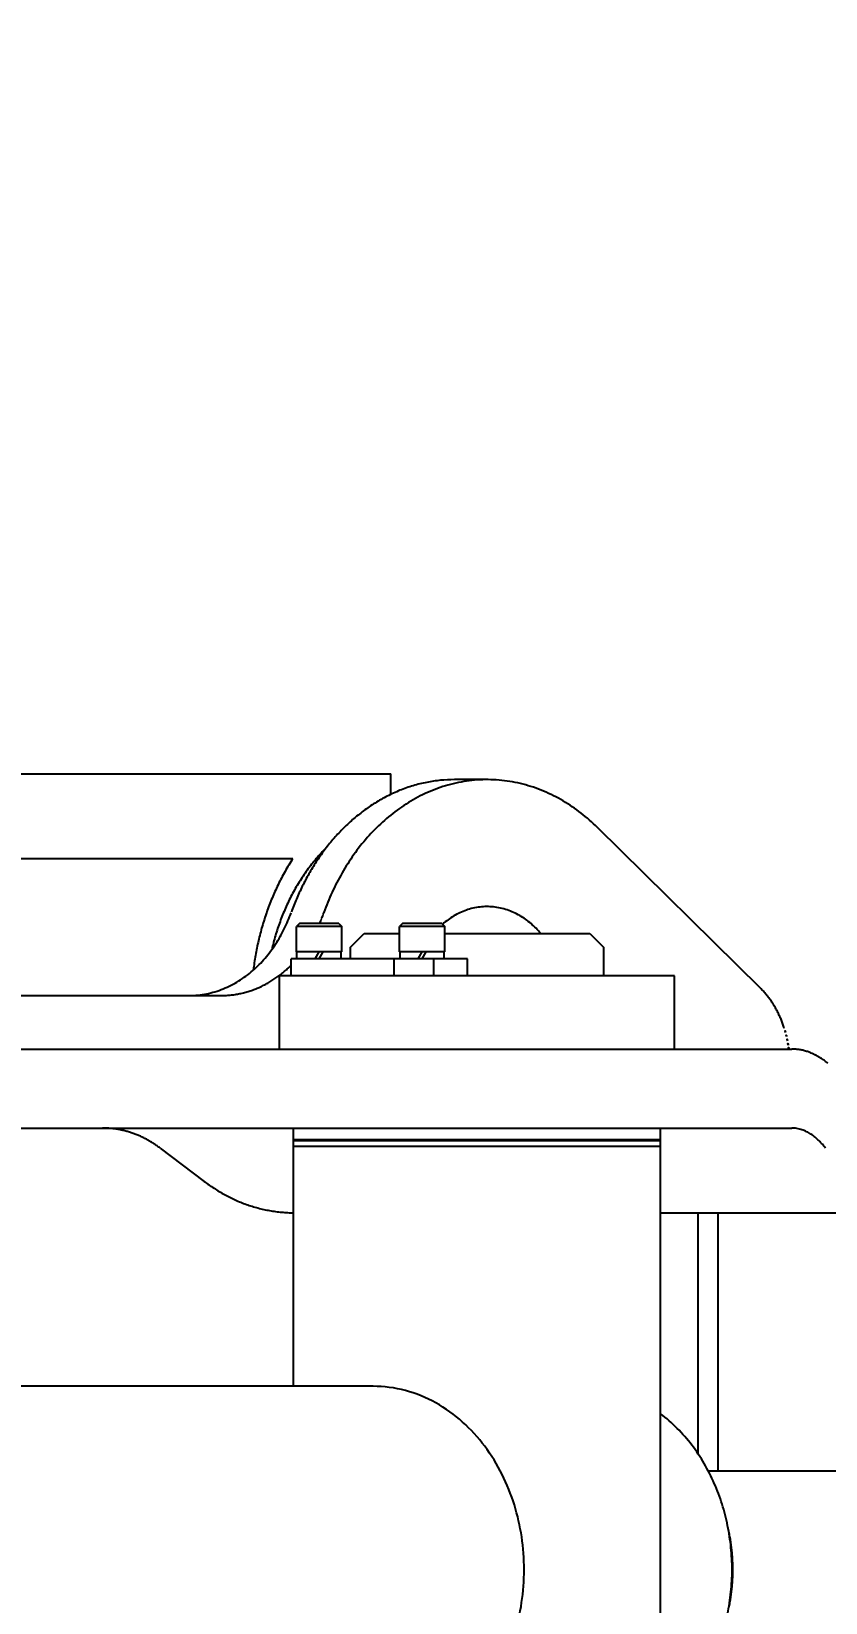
# Model space of a CAD drawing. Header units: metres. Extents: x 668617 to 675126, y 2286318 to 2293677.
# Drawn here: x 669156.323 to 669156.73, y 2287258.1 to 2287258.906 of the extents above; entities that cross this region are included whole.
import ezdxf

# ---------------------------------------------------------------- set-up
doc = ezdxf.new("R2010")
doc.units = ezdxf.units.M
doc.header["$MEASUREMENT"] = 0
doc.linetypes.add('DASHED2', pattern=[0.375, 0.25, -0.125])
doc.layers.add('0_DETALLES_COTAS', color=252, linetype='Continuous')
doc.layers.add('0_VEH_CONSTRUCCION', color=250, linetype='Continuous')
doc.styles.get("Standard").update_dxf_attribs({"font": 'arial.ttf'})
doc.dimstyles.get("Standard").update_dxf_attribs({"dimtxt": 0.18, "dimasz": 0.18, "dimexe": 0.18, "dimexo": 0.0625, "dimgap": 0.09, "dimtad": 0, "dimtih": 1, "dimtoh": 1, "dimdec": 4, "dimzin": 0, "dimdsep": 46, "dimtxsty": 'Standard', "dimcen": 0.09, "dimadec": 0, "dimazin": 0, "dimtfac": 1, "dimtdec": 4, "dimtofl": 0, "dimtmove": 0, "dimatfit": 3, "dimfxl": 1, "dimtolj": 1, "dimtzin": 0, "dimarcsym": 0})

# ---------------------------------------------------------------- blocks, each defined once
blk = doc.blocks.new('excavadora planta')
at = {"color": 0}
for p, q in [((-6.688952737316754, 0.3537030800829228), (-6.688952737316754, 0.05225288967744746)), ((-6.706005006656142, 0.1678085648857888), (-7.338610074691928, 0.1678085648857888)), ((-6.709553857413312, 0.1678085648857888), (-6.709553857413312, 0.075866877804458)), ((-6.702350798213956, 0.1616729493504465), (-6.702350798213956, 0.075866877804458)), ((-6.586608976024309, 0.1376633046831444), (-5.952533422196439, 0.1376633046831444)), ((-6.558324733460154, 0.1376633046831444), (-6.558324733460154, 0.05225288967744746)), ((-6.688952737316754, 0.075866877804458), (-6.98858004383851, 0.075866877804458)), ((-6.510864035796885, 0.05288126762630441), (-6.526490585054489, 0.06469790817320131)), ((-6.688952737316754, 0.05225288967744746), (-6.558324733460154, 0.05225288967744746)), ((-6.688952737316754, 0.05225288967744746), (-6.688952737316754, 0.04974088514462949)), ((-6.558324733460154, 0.05225288967744746), (-6.558324733460154, 0.04974088514462949)), ((-6.439359780049131, 0.0457216176018278), (-6.735810831228378, 0.0457216176018278)), ((-6.688952737316754, 0.05024310517977426), (-6.558324733460154, 0.05024310517977426)), ((-6.558324733460154, 0.04974088514462949), (-6.688952737316754, 0.04974088514462949)), ((-6.688952737316754, 0.04974088514462949), (-6.688952737316754, 0.0457216176018278)), ((-6.558324733460154, 0.04974088514462949), (-6.558324733460154, 0.0457216176018278)), ((-6.439359780049131, 0.01758599117059134), (-6.735810831228378, 0.01758599117059134)), ((-6.693978404371705, 0.01758553899180981), (-6.693978404371705, -0.00854000148923717)), ((-6.553299066405202, 0.01758553899180981), (-6.553299066405202, -0.00854000148923717)), ((-6.724575089845644, -0.004111662765396318), (-6.666524814453396, -0.06131696651529239)), ((-6.427662665458342, -0.001505906473425966), (-6.53277285728052, -0.001505906473425966)), ((-6.693978404371705, -0.00854000148923717), (-6.553299066405202, -0.00854000148923717)), ((-6.668856851781925, -0.00854000148923717), (-6.668856851781925, -0.01858832107252795)), ((-6.620196523488289, -0.00854000148923717), (-6.620196523488289, -0.0145689028034468)), ((-6.608237145135945, -0.00854000148923717), (-6.608237145135945, -0.0145689028034468)), ((-6.594146647611183, -0.00854000148923717), (-6.594146647611183, -0.0145689028034468)), ((-6.557453233987644, -0.00854000148923717), (-6.557453233987644, -0.0145689028034468)), ((-6.620196523488289, -0.0145689028034468), (-6.557453233987644, -0.0145689028034468)), ((-6.612001383775805, -0.0145689028034468), (-6.612001383775805, -0.0170813595150463)), ((-6.604114177897486, -0.0145692042559773), (-6.605564466365763, -0.01708120878855368)), ((-6.602662834344756, -0.01456950570849358), (-6.604113725718207, -0.01708166096756258)), ((-6.596227122744835, -0.0145689028034468), (-6.596227122744835, -0.0170813595150463)), ((-6.578421071174262, -0.01858832107252795), (-6.578421071174262, -0.0145689028034468)), ((-6.575305859983814, -0.0145689028034468), (-6.575305859983814, -0.0170813595150463)), ((-6.567418804831163, -0.0145692042559773), (-6.568869093299554, -0.01708120878855368)), ((-6.565967461278547, -0.01456950570849358), (-6.567418352651998, -0.01708166096756258)), ((-6.559531749678627, -0.0145689028034468), (-6.559531749678627, -0.0170813595150463)), ((-6.663832089085417, -0.02361263159043858), (-6.668856399602646, -0.0185881703462627)), ((-6.612153466613904, -0.0170813595150463), (-6.596074889180954, -0.0170813595150463)), ((-6.612153466613904, -0.0170813595150463), (-6.612153466613904, -0.02612463612301497)), ((-6.596074889180954, -0.0170813595150463), (-6.596074889180954, -0.02612463612301497)), ((-6.578420618994983, -0.0185881703462627), (-6.583444778786429, -0.02361248086417334)), ((-6.575458093549514, -0.0170813595150463), (-6.575458093549514, -0.02612463612301497)), ((-6.575458093549514, -0.0170813595150463), (-6.559379516114745, -0.0170813595150463)), ((-6.559379516114745, -0.0170813595150463), (-6.559379516114745, -0.02612463612301497)), ((-6.612153466613904, -0.02361263159043858), (-6.663832089085417, -0.02361263159043858)), ((-6.612153466613904, -0.02612463612301497), (-6.596074889180954, -0.02612463612301497)), ((-6.611148574365302, -0.02712892546679768), (-6.612152863708843, -0.02612448539674972)), ((-6.611147519281076, -0.02712967909833708), (-6.597080836513896, -0.02712967909833708)), ((-6.597079781429557, -0.02712982982460233), (-6.596075492086015, -0.02612523902828912)), ((-6.583445683144873, -0.02361263159043858), (-6.596074889180954, -0.02361263159043858)), ((-6.575458093549514, -0.02612463612301497), (-6.559379516114745, -0.02612463612301497)), ((-6.574451694037407, -0.02713028200338385), (-6.575457490642634, -0.02612448539674972)), ((-6.574452146216572, -0.02712967909833708), (-6.560385463447574, -0.02712967909833708)), ((-6.560384860542513, -0.02712998055086757), (-6.559379516114745, -0.02612493757575862)), ((-6.321969162851474, -0.05024129646417919), (-6.558032776614368, -0.05024129646417919)), ((-6.592958321454603, -0.07313405924097083), (-6.592958321454603, -0.0803865566668236)), ((-6.627235893926013, -0.07837737507419718), (-6.615616855560006, -0.07837737507419718)), ((-5.243381097831843, -0.0803865566668236), (-6.592958321454603, -0.0803865566668236))]:
    blk.add_line(p, q, dxfattribs=at)
for centre, radius, start, end in [((-6.563861542798122, 0.203367930339482), 0.07652029763633035, 162.7157840655146, 171.4947016135855), ((-6.63645734525619, 0.203099012871391), 0.07800865068634977, 168.4375385639531, 174.2524995867996), ((-6.648768354659524, 0.2030914719049264), 0.06596599337129896, 170.2873841348588, 171.9232654486175), ((-6.649205731685697, 0.2031647730402), 0.06552251920247493, 168.6391578332942, 170.2860393724545), ((-6.561484694999194, 0.2029897652913917), 0.0789269394534809, 171.4783911700565, 180.0087706404971), ((-6.647885175037914, 0.20298966869899), 0.06685519298862197, 175.1714972415517, 176.8080660696024), ((-6.648109868798883, 0.2030068222218091), 0.06662985279326922, 173.5503215312433, 175.1699316644261), ((-6.635348991529327, 0.2029813078606537), 0.07912322035923516, 174.2480696325175, 179.9805770867493), ((-6.648409526238538, 0.2030445876812053), 0.06632784981487007, 171.926717250144, 173.5536608751528), ((-6.647662828498596, 0.2029774226613483), 0.06707798983641752, 178.4297883683689, 180.0404608038954), ((-6.647657891096628, 0.2029808822503156), 0.06708292976922241, 180.0434126729543, 181.6391889347421), ((-6.647742042492609, 0.2029767113781702), 0.06699882513998721, 176.8038180144973, 178.427324065658), ((-6.635345856453, 0.2029753307475914), 0.07912635768730195, 179.9762497999717, 185.6982214130463), ((-6.561483612862617, 0.2029657985150521), 0.07892802156008592, 179.9913724515705, 188.5082488127104), ((-6.647743836507857, 0.2029711191947712), 0.06699674065054438, 181.6329454754946, 183.2514097502734), ((-6.647895664156863, 0.2029684398521567), 0.06684500570052034, 183.2564979551434, 184.8822957222578), ((-6.648120061173813, 0.2029484863262638), 0.06661972465527262, 184.8816223862976, 186.501232519486), ((-6.648417988523079, 0.202910908645876), 0.0663194585320522, 186.4981194697377, 188.1250630946821), ((-6.636442429233284, 0.2028568489786267), 0.07802344005545918, 185.6915985074876, 191.5022078517551), ((-6.648780350685911, 0.2028642329320292), 0.06595413709796377, 188.1294127996198, 189.7652941133698), ((-6.649216004031359, 0.2027859032766486), 0.06551151040135426, 189.762405831504, 191.4092873706082), ((-6.563856713525411, 0.2025885648752563), 0.07652522864403949, 188.4917938621698, 197.2633882972932), ((-6.64971962046593, 0.2026820032004935), 0.06499729278561771, 191.4073274098014, 193.0672717067228), ((-6.638549992193816, 0.202422503147929), 0.07587159239407269, 191.4981580261094, 197.4736701304802), ((-6.641488847455093, 0.2014881547892315), 0.07278779658994712, 197.4667508323893, 203.6967048546288), ((-6.568156700282657, 0.2012273606470387), 0.07201500013244641, 197.244454047632, 206.5695784660876), ((-6.645001566255587, 0.199940131348896), 0.06894910736863863, 203.6919196906297, 210.2708760366124), ((-6.57356321148211, 0.1984982376197308), 0.0659587706679649, 206.5498963641324, 216.7386189222106), ((-6.648761633859408, 0.1977355675252994), 0.06459042274258317, 210.2632755178034, 217.2887452299191), ((-6.652422336251675, 0.1949417895359034), 0.05998543509802159, 217.284028942281, 224.8509673198963), ((-6.578983960579308, 0.1944284078441996), 0.05918030217349669, 216.7202766751584, 228.0830235333244), ((-6.655633064854328, 0.1917428388106259), 0.05545310115782096, 224.847391431356, 233.0342244819896), ((-6.583311306793576, 0.1895950000879907), 0.05269280141266444, 228.073307453679, 240.8372821932877), ((-6.585818543661048, 0.1851273481422169), 0.04756971824389346, 240.8521799520997, 254.9851494096442), ((-6.586584970818308, 0.1824070319752877), 0.04474373344952258, 255.0306206913823, 270.0300586700767), ((-6.558489734097293, 0.0265048248258779), 0.04936208977154126, 87.34613560910266, 89.8420702665123), ((-6.558490500965604, 0.02639347253057167), 0.04947335834189243, 84.84291042636488, 87.35121949779288), ((-6.558512505991757, 0.0261821090244041), 0.04968584429288643, 82.36538162731485, 84.83954644865034), ((-6.558553416078894, 0.0258653004516276), 0.05000527964422666, 79.90856655356912, 82.36714872749525), ((-6.558626348400026, 0.02545987316698017), 0.05041721389358772, 77.46928055204532, 79.9076969132716), ((-6.558739666333281, 0.02495746041859093), 0.05093224490827284, 75.05356873235398, 77.46746524787714), ((-6.558892389171547, 0.02436895399520722), 0.05154023043417073, 72.672789400068, 75.05827032502607), ((-6.559105341878421, 0.02369735283699015), 0.05224477741045409, 70.31580784378934, 72.669206561542), ((-6.559371605765136, 0.02296059957571117), 0.05302816458838684, 67.99449723768872, 70.31306374088233), ((-6.559695904965452, 0.02214691140726188), 0.05390408750358295, 65.71799010549474, 67.9989743617448), ((-6.560091175657021, 0.02127423005535434), 0.05486211132886234, 63.47515629175325, 65.71649572805141), ((-6.560551449058266, 0.02035659534598722), 0.05588870815695021, 61.27299227284699, 63.47308262088306), ((-6.561075941703962, 0.01939330762255054), 0.05698552474502116, 59.11836729325324, 61.27606259678533), ((-6.561677597059884, 0.01839552207350437), 0.05815066321087655, 56.99958802720544, 59.11420064732681), ((-6.562338368544488, 0.01736978284860413), 0.05937080259091108, 54.93285620214497, 57.00392766153077), ((-6.563075843124921, 0.01632847914810043), 0.06064679405836736, 52.90027994190929, 54.92781009047021), ((-6.724990484270734, 0.07044051054514), 0.02876152971684836, 217.630662963735, 219.4324635145134), ((-6.726510090602119, 0.069189445242543), 0.02679318865616807, 219.4301445775664, 221.3644041667702), ((-6.727935314585579, 0.06793505094877617), 0.02489456592567978, 221.3653315459255, 223.4467153990902), ((-6.729254609259556, 0.0666845614149878), 0.02307680298881421, 223.4451734668907, 225.6904086429732), ((-6.487413565242377, 0.08388754768063222), 0.03887600874811673, 232.9011125491101, 234.9384967963954), ((-6.487886298629519, 0.08321369818671087), 0.03805287451017518, 234.9382750831725, 237.0196589365055), ((-6.488317309754848, 0.0825562394745134), 0.0372667391482386, 237.0252989216285, 239.1506822272924), ((-6.488700670301796, 0.08190936941170435), 0.03651480870734194, 239.146632203113, 241.3155564789151), ((-6.730458126515146, 0.0654522149392136), 0.02135426664018791, 225.6914029625289, 228.1179031442558), ((-6.731544654418599, 0.06423544703501705), 0.01972299268855907, 228.1081067251216, 230.7348885945656), ((-6.732510449472329, 0.06305467608311233), 0.0181975485127564, 230.7362178654082, 233.5825258439603), ((-6.733346446820065, 0.0619257348459854), 0.01679277345246978, 233.5911430071489, 236.6753032200257), ((-6.734048750183547, 0.06085195255647591), 0.01550971926150368, 236.663874498005, 240.002148867321), ((-6.734620794278612, 0.05986205827920799), 0.01436642364951817, 240.0041447834396, 243.6079814331654), ((-6.735066114106985, 0.05896400350664521), 0.01336402051986836, 243.6067428256578, 247.4800270786761), ((-6.735392655776423, 0.05817790910590759), 0.01251280167015603, 247.4826056467109, 251.6179953260135), ((-6.735610758608686, 0.05752442352122955), 0.01182388120763163, 251.6223411303133, 255.9980609976639), ((-6.735738615536548, 0.05701358372046172), 0.01129728413526672, 256.0003831841834, 260.699582731107), ((-6.735795938480919, 0.05666461528922184), 0.01094363903730997, 260.7004846447039, 265.4855910690504), ((-6.735809573248048, 0.05649591872202109), 0.01077439265398531, 265.4872629394994, 270.2361740951366), ((-6.489038059869472, 0.08128797813007793), 0.03580773475890047, 241.3119166618287, 243.5236942663754), ((-6.489332415156809, 0.08070098190103181), 0.03515107170465865, 243.5266018138902, 245.7798576263163), ((-6.48958891626171, 0.08013979490502265), 0.03453405490506925, 245.7859953843665, 248.0793542962187), ((-6.489793186149541, 0.07961607654964098), 0.03397194251853725, 248.0692111613013, 250.4003814391027), ((-6.489965293042019, 0.0791419035194707), 0.03346751091612582, 250.4056472420142, 252.7718788535884), ((-6.490097385903709, 0.07871486033583608), 0.03302050498234756, 252.7713339304386, 255.1696477118462), ((-6.490199825629929, 0.07833902473852561), 0.03263096911234965, 255.1746153509173, 257.6015738475714), ((-6.490269082896248, 0.07801758196578135), 0.03230215287673924, 257.5991359510478, 260.0506142635361), ((-6.490314502820866, 0.07775580460958054), 0.03203646488465357, 260.0497333383387, 262.5481887105594), ((-6.490341221239646, 0.07755772647985282), 0.03183659450259654, 262.5496348577321, 265.0769638318895), ((-6.490348831814799, 0.07742511623423809), 0.03170382057989835, 265.0701004047716, 267.5894089422004), ((-6.490357014731444, 0.07736121797060491), 0.03163963516133367, 267.5993472539001, 270.084969889164), ((-6.730662999890455, 0.04462558350198265), 0.0283873455214227, 230.7367775231853, 233.5830855015377), ((-6.73196555904201, 0.04286435461183657), 0.02619677937097306, 233.5888346141788, 236.6729948272871), ((-6.733060238222265, 0.04119201460220268), 0.02419802352432198, 236.6631590845955, 240.0014334541355), ((-6.733956634751848, 0.03964197639071187), 0.02240745286349979, 240.0048287834213, 243.6086654327275), ((-6.734650028620536, 0.03824509849950175), 0.0208479456176419, 243.6092586506055, 247.4825429032441), ((-6.735158728924489, 0.03701988160621283), 0.0195213213654344, 247.4846073843793, 251.6199970636274), ((-6.735497179007098, 0.03599865018166781), 0.01844546758578609, 251.6174249148312, 255.9931447823358), ((-6.735697003641462, 0.03520897562711411), 0.0176309076657075, 256.0020879384336, 260.5794120012338), ((-6.735785852841786, 0.03466932745531892), 0.01708399464335715, 260.577135024278, 265.3606378657691), ((-6.7358098811319, 0.03439958314926628), 0.01681319078026997, 265.3679020665085, 270.1410961499977), ((-6.692639921756722, 0.02273574504232556), 0.04234203153186875, 186.9138511838709, 188.9780477093801), ((-6.693043665261825, 0.02267235772659149), 0.04193334263873667, 188.9785886510102, 191.0629516388158), ((-6.693534577927494, 0.02257933953590907), 0.04143370371214951, 191.0669761308801, 193.1763179874169), ((-6.694094380928846, 0.02244147780930916), 0.04085721370181009, 193.1670260046595, 195.3063882701528), ((-6.694735178091378, 0.02227258932448706), 0.0401945641068184, 195.3153121456346, 197.4899654850202), ((-6.695430964158504, 0.02204974922149461), 0.03946397256700787, 197.4849893692671, 199.6999752379622), ((-6.696186498009183, 0.02177816642843311), 0.03866111044257808, 199.6984922468943, 201.9595395295765), ((-6.696984907047636, 0.02145951471634078), 0.03780146720564224, 201.9641374361878, 204.2769749460362), ((-6.697823602724043, 0.02107701241885707), 0.03687967370363231, 204.2709952381958, 206.6415808640926), ((-6.698684615236175, 0.02064671837300125), 0.03591712849603318, 206.643934572744, 209.0782261042788), ((-6.699562203653954, 0.02015559175167425), 0.03491146492474178, 209.0737741228245, 211.5784167026389), ((-6.70044584135394, 0.01961799105443163), 0.03387715018114072, 211.5864250555846, 214.1676053723479), ((-6.70131627137971, 0.01902288694728327), 0.03282273831334542, 214.1614242371191, 216.8257871300573), ((-6.702170617168917, 0.01838264993118344), 0.03175511946951652, 216.825058064377, 219.5790190338794), ((-6.702996101337249, 0.01770275743825778), 0.03068569248428094, 219.5826145409744, 222.4325888829726), ((-6.703773592136599, 0.01698865875528099), 0.02963003033372818, 222.4278210566092, 225.379536400153), ((-6.531361689715709, -0.03725365404152114), 0.03601229725774981, 116.8675858924128, 119.586028542151), ((-6.531736031571313, -0.03651821272438838), 0.03518706804732835, 114.0895368125829, 116.8650378606702), ((-6.532041031337599, -0.03583079994807292), 0.03443503313944963, 111.2646631327135, 114.0930975673575), ((-6.532287958833535, -0.03520319052587695), 0.03376059973325166, 108.335063095838, 111.2604267132558), ((-6.532474323925157, -0.03463997639825322), 0.03316735271247661, 105.3597509761025, 108.33552652266), ((-6.532608261459359, -0.03415796523985648), 0.03266708098727505, 102.3380732020652, 105.3571569489646), ((-6.532692344322072, -0.03376099131534716), 0.0322613089723301, 99.28823970108225, 102.3428405940195), ((-6.519549378751776, -0.03761609996746529), 0.03642299419103265, 117.0282031407099, 121.911356303075), ((-6.532746604843169, -0.03345669897721848), 0.0319522488433402, 96.19933308585362, 99.28028531548074), ((-6.532766380803309, -0.03325368782962812), 0.0317482893785796, 93.1057364724573, 96.20341603043066), ((-6.520236654212908, -0.03627029560180972), 0.03491185669833678, 111.9149243814723, 117.0271516778351), ((-6.53277017088601, -0.03315187262778352), 0.03164641842302123, 90.00431793437335, 93.108871726718), ((-6.52070845034018, -0.03509922865534065), 0.03364932393799581, 106.6153996694804, 111.9138567284139), ((-6.520986933247968, -0.03416749507422878), 0.03267686313879737, 101.1652406352903, 106.6146463390915), ((-6.521118545400441, -0.03351813564125905), 0.0320143091610906, 95.60579718646663, 101.1591920808011), ((-6.521151592431238, -0.03318349823655353), 0.03167804400040951, 90.0034817830426, 95.60543472648675), ((-6.52769673149578, -0.0422275982988225), 0.04220847962319318, 132.2464747099637, 134.5879571559748), ((-6.528470018619373, -0.04138242614236276), 0.04106293574963189, 129.8361050680779, 132.240606114535), ((-6.529176408950548, -0.04053331107579083), 0.03995840809567397, 127.3700703056277, 129.8382770581627), ((-6.529825703893266, -0.03968070965873949), 0.03888672211212604, 124.8398809764232, 127.3722513648176), ((-6.530407177830512, -0.03884679589052098), 0.03787009859174299, 122.2427588794751, 124.8386050452324), ((-6.530919785509809, -0.03803736497548016), 0.03691200569894495, 119.5819077178835, 122.2400835010333), ((-6.516175233687591, -0.04213341431584183), 0.0420729868115781, 131.0159377885975, 135.2567164994286), ((-6.645436108992726, 0.001867840899123507), 0.102222370716555, 351.5503837948348, 353.0379905218155), ((-6.517509189557927, -0.04059826100488806), 0.04003923830990205, 126.5696657652463, 131.0173224685858), ((-6.518639692678676, -0.03907568597249167), 0.03814285454796708, 121.9123411615169, 126.5684722280656), ((-6.513017597739349, -0.04504859863114064), 0.04637320738769656, 139.297059161768, 143.1515557398583), ((-6.514664050024066, -0.04363161349684219), 0.04420096160755538, 135.2562588566875, 139.2977133590859), ((-6.643997366201688, 0.001629116057813462), 0.1007638757857511, 348.5462147284373, 350.055363747641), ((-6.644767327381601, 0.001765078538340958), 0.1015457486136019, 350.0548276910077, 351.5522888741964), ((-6.509478576200308, -0.04753177526065144), 0.05069883090979006, 146.8257949045043, 150.365017609329), ((-6.511277728878213, -0.04635619059867224), 0.04854965678936187, 143.1480540164855, 146.825210759376), ((-6.632902511705765, 0.001051220377377149), 0.08449760409056618, 343.5729457090213, 345.3376208426542), ((-6.633946218744541, 0.001329913762631918), 0.08557786575207046, 345.333984377745, 347.0764300504069), ((-6.642144371041127, 0.001228568309826983), 0.09886786389185259, 345.4843932805334, 347.0224180963284), ((-6.643117856268077, 0.00145390541888446), 0.09986708827897163, 347.0218637841122, 348.5445340157552), ((-6.622614928490179, -0.003594466167811561), 0.03105079468535255, 220.1534213956797, 224.7119599077915), ((-6.623810537005056, -0.004781910990615756), 0.02936571390775477, 224.7066944123197, 229.5270795393112), ((-6.624852464123364, -0.006000636538828985), 0.02776231079183559, 229.5302711598171, 234.6289833610644), ((-6.629719038287021, -0.005877651737833389), 0.02792002934422147, 305.9263125190452, 310.9718802757195), ((3.938976447284517, -4.499547263772087), 11.41881093057135, 156.9455438519288, 156.9469189506901), ((3.907682977854961, -4.543257320936618), 11.40725457913382, 156.6806052121931, 156.6819803107966), ((3.882670984674178, -4.599528616290527), 11.40672730624661, 156.3699345747847, 156.3713096735803), ((3.851379917342911, -4.643239953809456), 11.39570206705963, 156.1041511836126, 156.1055262821376), ((-6.505923210678816, -0.04942503597173697), 0.05472862897480622, 153.7493439632696, 157.0158989108605), ((-6.50767868329001, -0.04855776191527639), 0.05277060793702956, 150.3630819408961, 153.7508492052081), ((-6.629235388985194, -0.0001629877169477822), 0.08063327579499918, 338.1157797043699, 339.9650181507272), ((-6.63053685622458, 0.0003156344112653642), 0.08201995602035231, 339.9623754770847, 341.7804470147564), ((-6.631763584928422, 0.0007162699023410823), 0.08331044556326138, 341.7825089144, 343.572392675197), ((-6.639947554476862, 0.0006215573402670316), 0.09658847977710554, 342.3577873696901, 343.9320214487489), ((-6.641087513953835, 0.0009541961402703691), 0.0977759726578983, 343.9296021148586, 345.484814881674), ((-6.625705789073777, -0.007204077536783871), 0.02628703691759721, 234.627205767669, 240.0120179338702), ((-6.626358238618991, -0.008334299926616495), 0.02498201085758964, 240.0124775897203, 245.6781049467398), ((-6.626811044797591, -0.009333109900637737), 0.02388535540687993, 245.6810921809912, 251.605988949486), ((-6.627080003572132, -0.01013859100844172), 0.02303615725643986, 251.6085954399585, 257.7510652833744), ((-6.627204342133723, -0.01070164780185223), 0.02245953890821395, 257.7562953565173, 264.0554109793302), ((-6.627234817500607, -0.01098285924597064), 0.02217668347439469, 264.0584786753979, 270.4423271444557), ((-6.627238601652152, -0.01096386478053546), 0.02219570688545465, 270.4517166977161, 276.7792294673882), ((-6.627277106559177, -0.01064529854910745), 0.02251659110031706, 276.7808347650973, 283.0309419538), ((-6.627416200760194, -0.01005241862482364), 0.02312556608803854, 283.035479400192, 289.1312292088883), ((-6.627705835458642, -0.009223736281654737), 0.02400340356071345, 289.1361268997174, 295.0163625976684), ((-6.628178665840323, -0.008210441340111174), 0.02512158744886486, 295.0163023351722, 300.6139033986386), ((-6.628849056376907, -0.007078398717112577), 0.02643724081239461, 300.6148948515053, 305.9264083503836), ((-6.653630204224214, -0.0008222706958207482), 0.08977536869326724, 335.354595693961, 340.2934147856824), ((4.220387418677547, -3.899710022063914), 11.46208993498871, 160.2736892550525, 160.2750643537952), ((4.20164008623874, -3.949693387688072), 11.46143783634941, 160.0054770011463, 160.0068520998621), ((4.176613623333196, -3.993397115167085), 11.45297098434126, 159.7558331001664, 159.7572081987297), ((4.157868617629902, -4.049661701562258), 11.45500604444833, 159.4579737810829, 159.4593488799346), ((4.132844632184515, -4.099646725994845), 11.44924761222164, 159.178419537804, 159.1797946363572), ((4.107821852550273, -4.149632277150374), 11.44376198417601, 158.8985909727584, 158.899966071428), ((4.089080549163896, -4.199618355847932), 11.44439785801141, 158.6299632881899, 158.6313383868041), ((4.064060181150694, -4.249605038269848), 11.43944781204874, 158.3497721129586, 158.3511472117514), ((4.039041028470365, -4.299592171232277), 11.43477152119726, 158.0693457849019, 158.0707208835737), ((4.014023072077407, -4.349580059464529), 11.43036941693283, 157.788696004238, 157.7900711028847), ((3.982726060580376, -4.399568549782842), 11.42043943026967, 157.4957839022963, 157.4971590010231), ((3.963990776723563, -4.449557643006443), 11.42238881518362, 157.2267819003331, 157.2281569990882), ((-6.642684223149217, -0.0005633171353451871), 0.09049704806348362, 337.0482861738942, 340.209208479471), ((-6.504251842497411, -0.0501343601456341), 0.05654428649715757, 157.0155092065729, 160.1773480702855), ((-6.626460498161919, -0.001333487882888562), 0.07762115092492898, 334.3121223248017, 336.2330902333505), ((-6.627877552311475, -0.0007069398589010234), 0.07917053778192161, 336.2314145342885, 338.114799000957), ((-6.637433895685263, -0.000214945770537156), 0.09393896798985917, 339.1419337100266, 340.7606271564687), ((-6.638721638234074, 0.0002354600060954226), 0.09530320601982557, 340.7600743496072, 342.3556214395843), ((-6.649369542374075, -0.002784908638773231), 0.08508440577276256, 330.1484568717495, 335.3594119959286), ((-6.640007317556751, -0.001699262101240606), 0.08758909521476985, 333.7840497293851, 337.0496881307896), ((-6.623522554505826, -0.002808759325404253), 0.07433313996543693, 330.3433759219218, 332.3493645256378), ((-6.625004631633033, -0.002033498331869055), 0.07600573707153689, 332.3501783335319, 334.3119379099724), ((-6.633216557195396, -0.001971094091800296), 0.089369105467605, 334.1270863500559, 335.8285105603111), ((-6.634668143176896, -0.001314990946298167), 0.09096207623830306, 335.825865657558, 337.4974976758047), ((-6.6360734752908, -0.0007294430341460156), 0.09248451348922733, 337.4955697845396, 339.1397012681689), ((-6.637201091296561, -0.003081260003284569), 0.08446102488409418, 330.3975455286575, 333.7841671276486), ((-6.619008358830797, -0.005602298724724619), 0.06902228008928948, 324.0016871802957, 326.1596116466675), ((-6.620507211215568, -0.004604256140311236), 0.0708230065050854, 326.1642362711257, 328.2820571817095), ((-6.622012597946537, -0.003666680139474465), 0.07259647812504416, 328.2772375962192, 330.3421216152233), ((-6.630215972105361, -0.003480466419730988), 0.08600973557987088, 330.6237699241839, 332.3916534311786), ((-6.63172532031183, -0.00268685717863093), 0.08771500202695025, 332.3891870013549, 334.1226950465109), ((-6.644914404487622, -0.005346370803863465), 0.07994540541674146, 324.6000172691373, 330.1513507263799), ((-6.631456488780486, -0.006589735223712978), 0.07772666209852054, 323.1988698299858, 326.8744227038807), ((-6.614740153970729, -0.008966244768913612), 0.06358535110094725, 317.180899603821, 319.5244444823459), ((-6.616124196287615, -0.007791462113189596), 0.06540074781619265, 319.5286297664377, 321.8080098995966), ((-6.634329174290315, -0.004715505747171278), 0.08115668514753605, 326.8745873889831, 330.3991458574886), ((-6.617548681036624, -0.006667164077811094), 0.06721546399639491, 321.8055568667415, 324.0047305671285), ((-6.627144619233604, -0.005276022556628845), 0.08245155740833812, 326.9611485101846, 328.8200120175459), ((-6.628680640760876, -0.004344226321563838), 0.08424811039291513, 328.8186844588843, 330.6234642061344), ((-6.640535188720946, -0.008466077615068457), 0.07456859775951283, 318.6594731585895, 324.6047535481898), ((-6.628670509832659, -0.008677525523395957), 0.07424520569518138, 319.349072386058, 323.2010486624463), ((-6.613422315759863, -0.01018992458263313), 0.06178699454926797, 314.7721626588904, 317.182621808669), ((-6.620261239545925, -0.01444251560576504), 0.06585974704891925, 225.3914588797386, 232.1307080003495), ((-6.63650296490141, -0.01201837027349484), 0.0691948097263651, 312.2623749180569, 318.662482734508), ((-6.623609986205111, -0.01333952758761825), 0.06736036681752375, 311.0725039083583, 315.3105333628016), ((-6.626031843837382, -0.01094489143287092), 0.07076619654183108, 315.3111726424843, 319.3501069138869), ((-6.623224061497694, -0.01825341566728866), 0.06103260783898843, 232.1302604627413, 239.4023202904716), ((-6.633066912266827, -0.01580343573722587), 0.06408274841856337, 305.3567172530127, 312.2647246359899), ((-6.621473497757847, -0.0157939105181697), 0.06410635780960701, 306.6295321107953, 311.0742105548194), ((-6.625336155284117, -0.02182231402144907), 0.05688556389595507, 239.4037492788215, 247.2046495918951), ((-6.62860026604767, -0.02295576668100807), 0.05563287106903989, 289.948768171758, 297.9048710786888), ((-6.63040184000954, -0.0195615065551209), 0.05947561210132594, 297.9083072888745, 305.3578008694127), ((-6.617089367783137, -0.02274437286051523), 0.05586990825571277, 291.9470862859758, 297.0581682369563), ((-6.618191536817335, -0.02058488343647014), 0.05829440212551219, 297.0573728056426, 301.9593104208153), ((-6.619659627717056, -0.0182361186242872), 0.06106423639511406, 301.9614900774193, 306.6309082635161), ((-6.626593058100184, -0.02480114575249104), 0.053652419818162, 247.2095737503456, 255.4785775392939), ((-6.62713447169358, -0.0268506574127656), 0.05153262784688005, 255.4899393606787, 264.0965301817158), ((-6.627236533402765, -0.02772186093805828), 0.05065554874207628, 264.1100067691305, 272.8587163606079), ((-6.627269727118573, -0.02729659307784971), 0.05108194425525431, 272.8721120371439, 281.5432407114033), ((-6.627619666886289, -0.02563801249293363), 0.05277700501315838, 281.5551473510995, 289.9415669115498), ((-6.615618075929319, -0.02768888520218127), 0.05068848988669662, 270.0013794452435, 275.6365439720581), ((-6.615675470009933, -0.027151874792537), 0.05122854112669226, 275.6414345274644, 281.1941422764854), ((-6.615884514019967, -0.02610738218413644), 0.05229374488456678, 281.1966571916857, 286.644917627081), ((-6.616331812694966, -0.02461524391698333), 0.05385148408987011, 286.6461397619299, 291.9434515176561)]:
    blk.add_arc(centre, radius, start, end, dxfattribs=at)
blk = doc.blocks.new('_DotSmall')
at = {"color": 0, "linetype": 'ByBlock', "const_width": 0.5}
blk.add_lwpolyline([(-0.0625, 0, 1), (0.0625, 0, 1)], format="xyb", close=True, dxfattribs=at)
blk = doc.blocks.new('*D373')
at = {"layer": '0_DETALLES_COTAS', "linetype": 'DASHED2', "lineweight": -2, "ltscale": 5, "transparency": 16777216}
for p, q in [((669153.3262091607, 2287266.053637458), (669156.2425090875, 2287266.07219765)), ((669156.0625127328, 2287266.0710521), (669156.0880820466, 2287262.053432557)), ((669156.1252147539, 2287256.218896233), (669156.09964544, 2287260.236515777)), ((669153.3889111818, 2287256.201481592), (669156.3052111086, 2287256.220041784))]:
    blk.add_line(p, q, dxfattribs=at)
at = {"layer": 'Defpoints', "color": 0, "linetype": 'DASHED2', "ltscale": 5, "transparency": 16777216}
for p in [(669153.2637104265, 2287266.053239698), (669156.1252147539, 2287256.218896233), (669153.3264124476, 2287256.201083831)]:
    blk.add_point(p, dxfattribs=at)
at = {"layer": '0_DETALLES_COTAS', "linetype": 'DASHED2', "lineweight": -2, "ltscale": 5, "transparency": 16777216, "xscale": 0.8, "yscale": 0.8, "zscale": 0.8}
for p, rotation in [((669156.0625127328, 2287266.0710521), 90.36464228955685), ((669156.1252147539, 2287256.218896233), 270.3646422895569)]:
    blk.add_blockref('_DotSmall', p, dxfattribs=dict(at, rotation=rotation))
at = {"layer": '0_DETALLES_COTAS', "linetype": 'DASHED2', "ltscale": 5, "transparency": 16777216, "insert": (669156.0938637434, 2287261.144974167), "char_height": 0.8, "attachment_point": 5}
blk.add_mtext('\\A1;10.00', dxfattribs=at)
blk = doc.blocks.new('_ArchTick')
at = {"color": 0, "linetype": 'ByBlock', "const_width": 0.15}
blk.add_lwpolyline([(-0.5, -0.5), (0.5, 0.5)], dxfattribs=at)
blk = doc.blocks.new('*D460')
at = {"layer": '0_DETALLES_COTAS', "linetype": 'DASHED2', "lineweight": -2, "ltscale": 5, "transparency": 16777216}
for p, q in [((669170.0042690483, 2287265.946714213), (669170.004253485, 2287266.746714212)), ((669153.3262241193, 2287265.946389756), (669170.1842690484, 2287265.946717714)), ((669153.3264137133, 2287256.200687288), (669170.1844586424, 2287256.201015246)), ((669170.0044586423, 2287256.201011744), (669170.0044742057, 2287255.401011745))]:
    blk.add_line(p, q, dxfattribs=at)
at = {"layer": 'Defpoints', "color": 0, "linetype": 'DASHED2', "ltscale": 5, "transparency": 16777216}
for p in [(669153.2637241193, 2287265.94638854), (669170.0042690483, 2287265.946714213), (669153.2639137133, 2287256.200686072)]:
    blk.add_point(p, dxfattribs=at)
at = {"layer": '0_DETALLES_COTAS', "linetype": 'DASHED2', "lineweight": -2, "ltscale": 5, "transparency": 16777216, "xscale": 0.8, "yscale": 0.8, "zscale": 0.8}
for p, rotation in [((669170.0042690483, 2287265.946714213), 270.0011146385457), ((669170.0044586423, 2287256.201011744), 90.00111463854569)]:
    blk.add_blockref('_ArchTick', p, dxfattribs=dict(at, rotation=rotation))
at = {"layer": '0_DETALLES_COTAS', "linetype": 'DASHED2', "ltscale": 5, "transparency": 16777216, "insert": (669170.0043638451, 2287261.073862978), "char_height": 1, "attachment_point": 5, "rotation": 270.0011146385457}
blk.add_mtext('\\A1;Zona trabajo', dxfattribs=at)

msp = doc.modelspace()

# ---------------------------------------------------------------- block references
at = {"layer": '0_VEH_CONSTRUCCION', "xscale": 1.44, "yscale": 1.44, "zscale": 1.44, "rotation": 180}
msp.add_blockref('excavadora planta', (669147.0134148898, 2287258.409368906), dxfattribs=at)

# ---------------------------------------------------------------- dimensions: what is measured, and where the dimension line sits
at = {"layer": '0_DETALLES_COTAS', "color": 251, "linetype": 'DASHED2', "ltscale": 5}
for p1, p2, distance, text, override, picture, middle in [((669153.2639137133, 2287256.200686072), (669153.2637241193, 2287265.94638854), -16.74054493222055, 'Zona trabajo', {"dimtxt": 1, "dimasz": 0.8, "dimgap": 0.5, "dimtih": 0, "dimdec": 2, "dimblk1": 'ArchTick', "dimblk2": 'ArchTick', "dimsah": 1, "dimclrd": 256, "dimclre": 256, "dimclrt": 256}, '*D460', (669170.0043638451, 2287261.073862978)), ((669153.2637104265, 2287266.053239699), (669153.3264124476, 2287256.201083832), 2.7988589873991976, '10.00', {"dimtxt": 0.8, "dimasz": 0.8, "dimgap": 0.5, "dimdec": 2, "dimblk1": 'DotSmall', "dimblk2": 'DotSmall', "dimsah": 1, "dimclrd": 256, "dimclre": 256, "dimclrt": 256}, '*D373', (669156.0938637434, 2287261.144974167))]:
    dim = msp.add_aligned_dim(p1=p1, p2=p2, distance=distance, text=text, dimstyle='Standard', override=override, dxfattribs=at)
    dim.commit()
    dim.dimension.update_dxf_attribs({"geometry": picture, "text_midpoint": middle})

doc.saveas('drawing.dxf')
